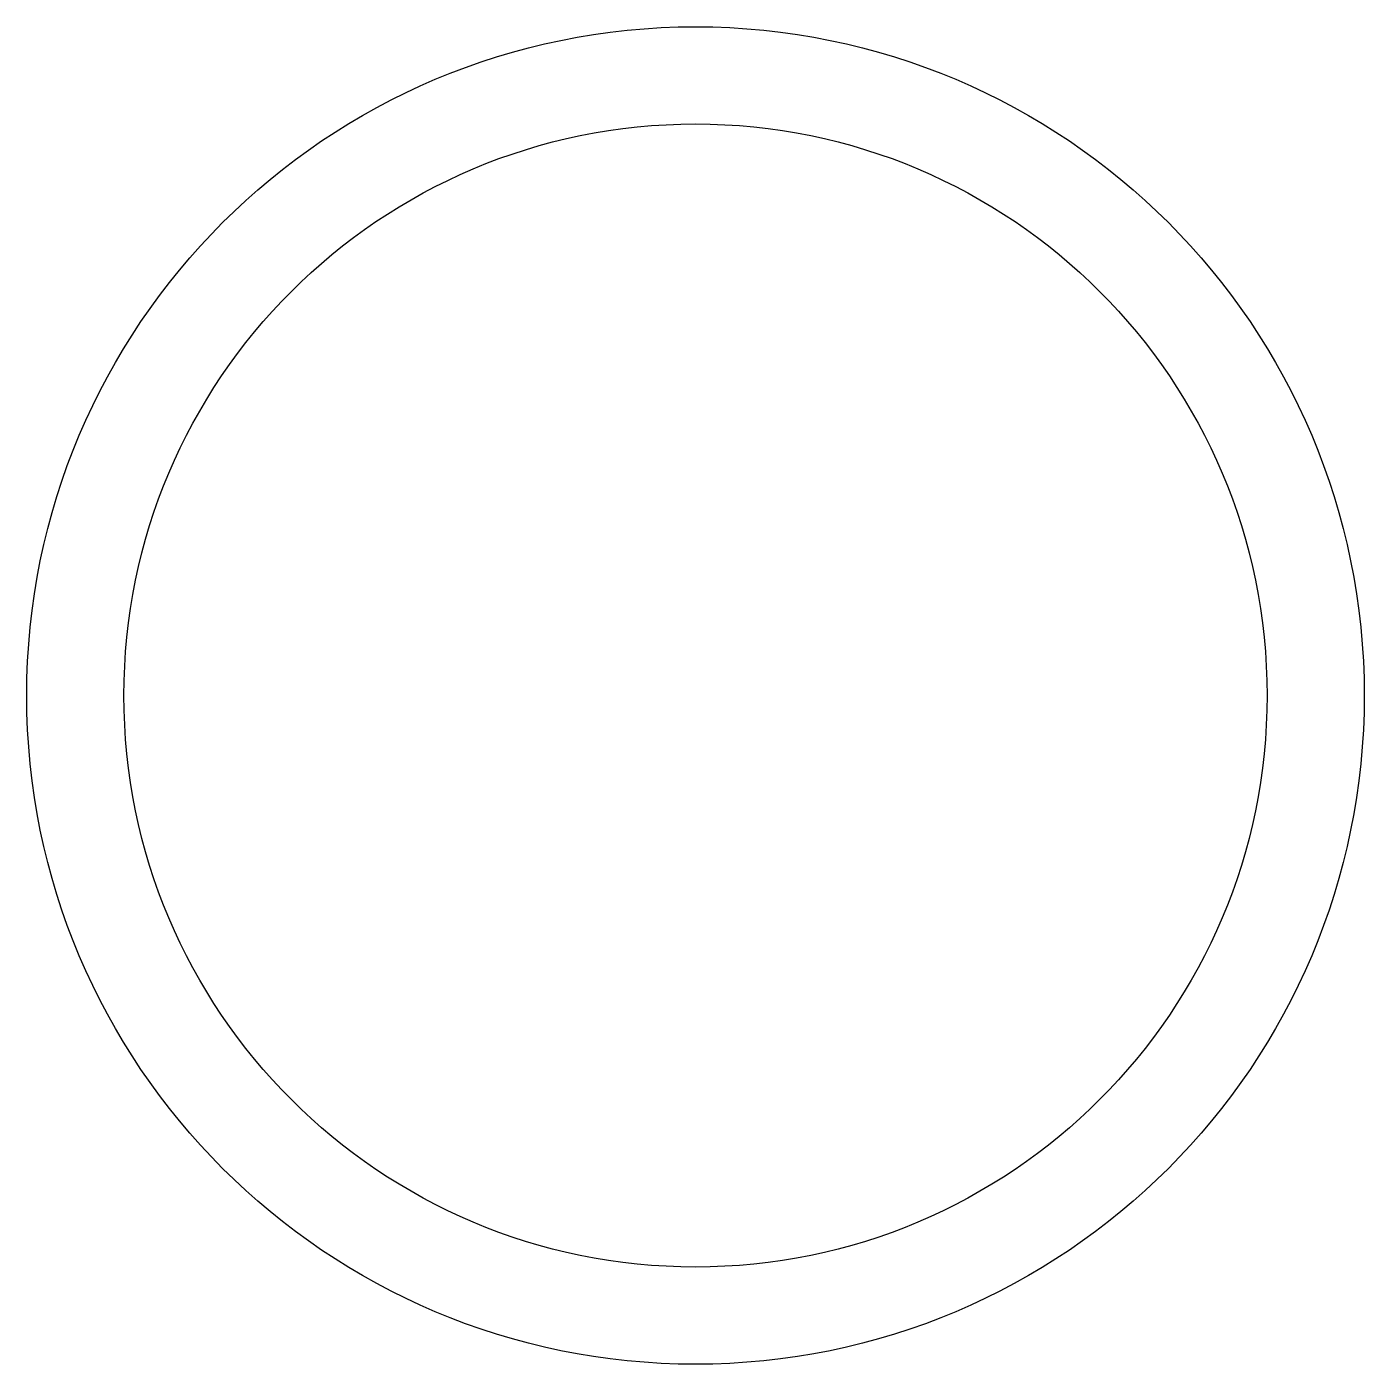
# Model space of a CAD drawing. Header units: feet. Extents: x 66.12 to 69.72, y 16.35 to 19.95.
import ezdxf

# ---------------------------------------------------------------- set-up
doc = ezdxf.new("R2010")
doc.units = ezdxf.units.FT
doc.header["$MEASUREMENT"] = 0
doc.layers.add('OutletPipe', color=7, linetype='Continuous')

# ---------------------------------------------------------------- blocks, each defined once
blk = doc.blocks.new('Outlet_Pipe')
for radius in [3.8622, 3.3008]:
    blk.add_circle((0, -3.8622), radius)

msp = doc.modelspace()

# ---------------------------------------------------------------- block references
at = {"layer": 'OutletPipe', "xscale": 0.466353721485331, "yscale": 0.466353721485331, "zscale": 0.466353721485331}
msp.add_blockref('Outlet_Pipe', (67.9197, 19.952), dxfattribs=at)

doc.saveas('drawing.dxf')
